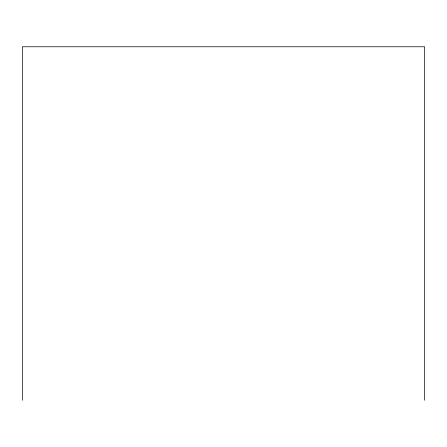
<?xml version="1.0" encoding="UTF-8"?>
<svg xmlns="http://www.w3.org/2000/svg" width="447" height="447" viewBox="0 0 447 447"><rect width="100%" height="100%" fill="white"/><g stroke="black" fill="none" stroke-linecap="round" stroke-linejoin="round"><path stroke-width="0.67" d="M424.65 400.233L424.65 46.767L22.35 46.767L22.35 400.233"/></g></svg>
